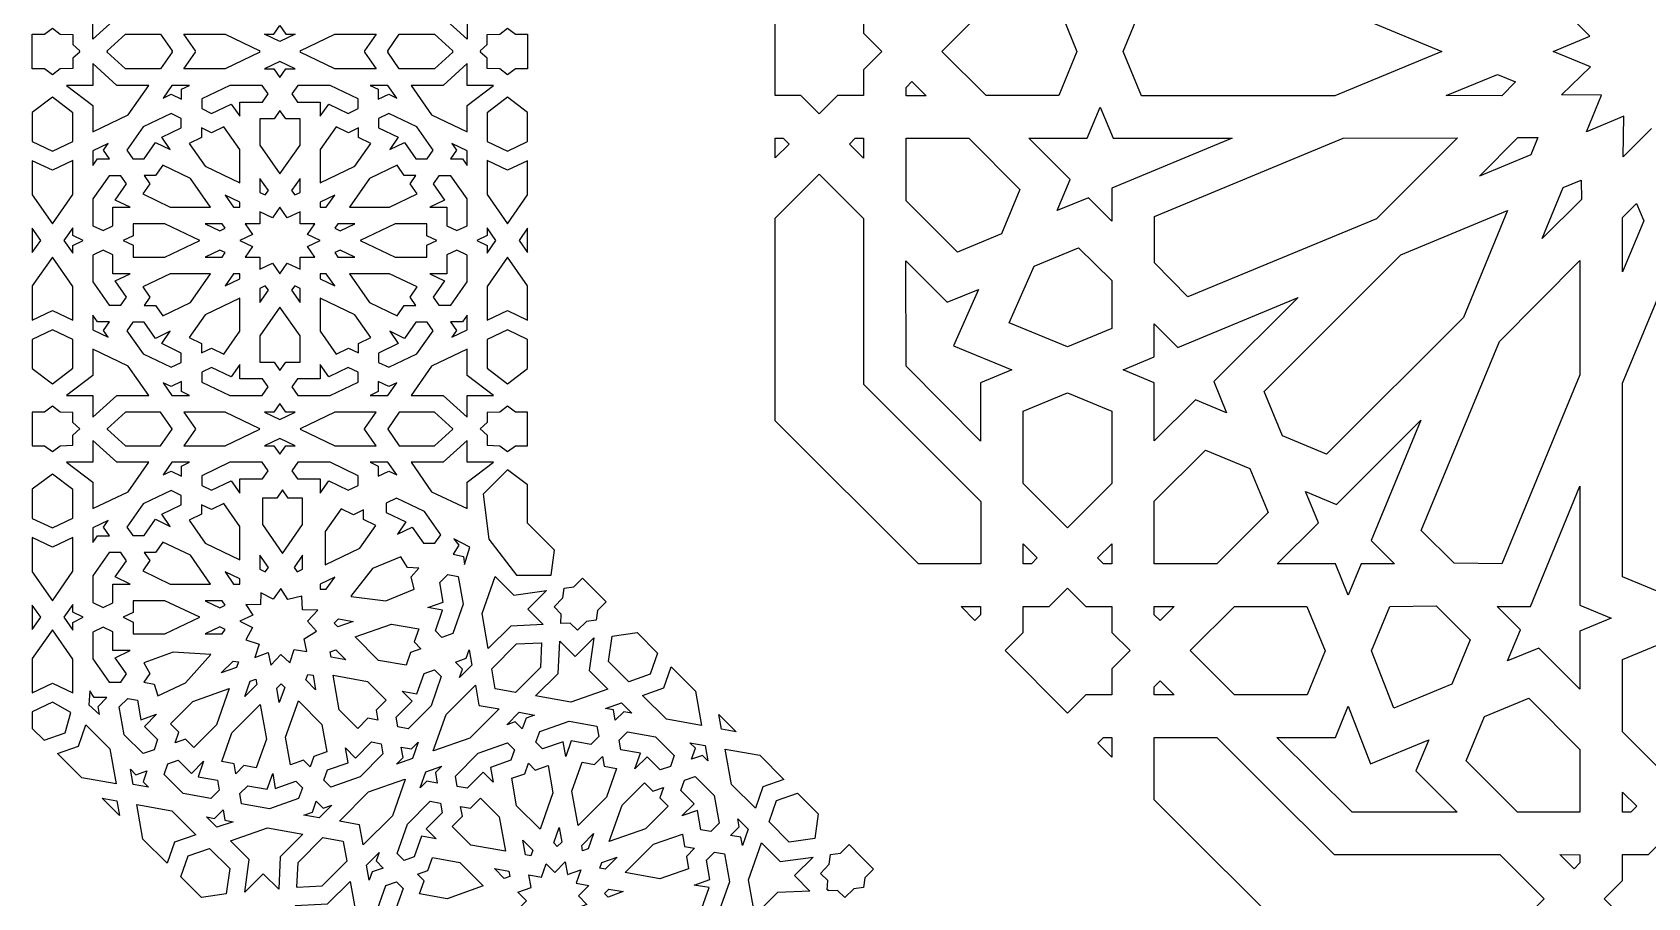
# Model space of a CAD drawing. Extents: x -500 to 500, y -500 to 500.
# Drawn here: x -330 to -3.9, y -170.9 to 3.9 of the extents above; entities that cross this region are included whole.
import ezdxf

# ---------------------------------------------------------------- set-up
doc = ezdxf.new("R2010")
doc.units = 0
doc.layers.add('LAYER_1', color=18, linetype='CONTINUOUS')

msp = doc.modelspace()

# ---------------------------------------------------------------- linework, layer by layer
at = {"layer": 'LAYER_1'}
msp.add_lwpolyline([(-3.08, -15.54), (-8.82, -21.27), (-8.67, -13.1), (-16.24, -16.24), (-13.17, -8.81), (-21.27, -8.8), (-15.39, -3.13), (-22.97, 0), (-15.54, 3.08), (-21.27, 8.82), (-13.1, 8.67), (-16.24, 16.24), (-8.81, 13.17), (-8.8, 21.27), (-3.13, 15.39)], dxfattribs=at)
for points in [[(-317.77, 10.89), (-317.77, 16.21), (-310.62, 12.79), (-306.49, 6.87), (-312.92, 6.87), (-317.77, 2.47), (-317.77, 6.87), (-323.08, 6.87)], [(-249.38, 12.79), (-242.23, 16.21), (-242.23, 10.89), (-236.92, 6.87), (-242.23, 6.87), (-242.23, 2.47), (-247.08, 6.87), (-253.51, 6.87)], [(-167.43, 8.94), (-162.19, 8.94), (-162.19, 3.71), (-158.49, 0.01), (-162.19, -3.69), (-162.19, -8.93), (-167.46, -8.93), (-171.13, -12.63), (-174.86, -8.93), (-180, -8.93), (-180, 8.94), (-174.83, 8.94), (-171.13, 12.65)], [(-119.08, 0), (-122.77, -8.92), (-137.42, -8.92), (-146.34, 0), (-137.4, 8.94), (-122.78, 8.94)], [(-45.45, 0), (-67.03, -8.94), (-106.07, -8.94), (-109.77, 0), (-106.06, 8.94), (-67.01, 8.94)], [(-330, 0), (-330, 3.51), (-327.53, 3.51), (-325.95, 4.7), (-324.38, 3.51), (-321.82, 3.44), (-321.82, 1.39), (-320.42, 0.12), (-320.55, 0), (-320.42, -0.12), (-321.82, -1.39), (-321.82, -3.44), (-324.38, -3.51), (-325.95, -4.7), (-327.53, -3.51), (-330, -3.51)], [(-314.8, 0), (-314.89, 0.08), (-314.86, 0.12), (-314.89, 0.15), (-311.2, 3.51), (-304.1, 3.51), (-301.76, 0.15), (-301.79, 0.12), (-301.76, 0.08), (-301.82, 0), (-301.76, -0.09), (-301.79, -0.12), (-301.76, -0.15), (-304.1, -3.51), (-311.2, -3.51), (-314.89, -0.15), (-314.86, -0.12), (-314.89, -0.09)], [(-297.14, 0), (-297.08, 0.08), (-297.1, 0.12), (-297.08, 0.15), (-299.42, 3.51), (-291.07, 3.51), (-284.06, 0.15), (-284.13, 0.12), (-284.06, 0.08), (-284.23, 0), (-284.06, -0.09), (-284.13, -0.12), (-284.06, -0.15), (-291.07, -3.51), (-299.42, -3.51), (-297.08, -0.15), (-297.1, -0.12), (-297.08, -0.09)], [(-281.21, 3.51), (-280, 5.25), (-278.79, 3.51), (-276.91, 3.51), (-280, 2.03), (-283.09, 3.51)], [(-275.77, 0), (-275.94, 0.08), (-275.87, 0.12), (-275.94, 0.15), (-268.93, 3.51), (-260.58, 3.51), (-262.92, 0.15), (-262.9, 0.12), (-262.92, 0.08), (-262.86, 0), (-262.92, -0.09), (-262.9, -0.12), (-262.92, -0.15), (-260.58, -3.51), (-268.93, -3.51), (-275.94, -0.15), (-275.87, -0.12), (-275.94, -0.09)], [(-258.18, 0), (-258.24, 0.08), (-258.21, 0.12), (-258.24, 0.15), (-255.9, 3.51), (-248.8, 3.51), (-245.11, 0.15), (-245.14, 0.12), (-245.11, 0.08), (-245.2, 0), (-245.11, -0.09), (-245.14, -0.12), (-245.11, -0.15), (-248.8, -3.51), (-255.9, -3.51), (-258.24, -0.15), (-258.21, -0.12), (-258.24, -0.09)], [(-239.45, 0), (-239.58, 0.12), (-238.18, 1.39), (-238.18, 3.44), (-235.62, 3.51), (-234.05, 4.7), (-232.47, 3.51), (-230, 3.51), (-230, 0), (-230, -3.51), (-232.47, -3.51), (-234.05, -4.7), (-235.62, -3.51), (-238.18, -3.44), (-238.18, -1.39), (-239.58, -0.12)], [(-317.77, -10.89), (-317.77, -16.22), (-310.62, -12.8), (-306.49, -6.87), (-312.92, -6.87), (-317.77, -2.47), (-317.77, -6.87), (-323.08, -6.87)], [(-281.21, -3.51), (-280, -5.25), (-278.79, -3.51), (-276.91, -3.51), (-280, -2.03), (-283.09, -3.51)], [(-249.38, -12.8), (-242.23, -16.22), (-242.23, -10.89), (-236.92, -6.87), (-242.23, -6.87), (-242.23, -2.47), (-247.08, -6.87), (-253.51, -6.87)], [(-149.55, -8.94), (-153.59, -8.94), (-153.59, -7.26), (-152.41, -6.08)], [(-30.57, -6.16), (-33.31, -8.94), (-44.52, -8.92), (-34.21, -4.65)], [(-325.95, -20.13), (-321.82, -18.16), (-321.82, -12.37), (-325.95, -9.25), (-330, -12.31), (-330, -18.19)], [(-301.96, -8.65), (-299.86, -9.66), (-299.86, -7.65), (-298.23, -6.87), (-301.8, -6.87), (-303.59, -9.43)], [(-293.8, -12.51), (-289.84, -10.62), (-288.11, -13.1), (-288.11, -10.23), (-283.54, -10.23), (-282.39, -8.59), (-283.59, -6.87), (-290.12, -6.87), (-295.77, -9.58), (-295.77, -11.56)], [(-276.46, -10.23), (-271.89, -10.23), (-271.89, -13.1), (-270.16, -10.62), (-266.21, -12.51), (-264.23, -11.56), (-264.23, -9.58), (-269.88, -6.87), (-276.41, -6.87), (-277.61, -8.59)], [(-260.14, -7.65), (-260.14, -9.66), (-258.04, -8.65), (-256.41, -9.43), (-258.2, -6.87), (-261.77, -6.87)], [(-234.05, -20.13), (-230, -18.19), (-230, -12.31), (-234.05, -9.25), (-238.18, -12.37), (-238.18, -18.16)], [(-309.71, -21.66), (-307.43, -21.66), (-305.14, -18.38), (-302.15, -19.82), (-303.88, -17.33), (-299.92, -15.44), (-299.92, -13.55), (-301.99, -12.55), (-307.65, -15.26), (-310.91, -19.94)], [(-280, -24.73), (-275.95, -18.92), (-275.95, -13.6), (-278.84, -13.6), (-280, -11.93), (-281.16, -13.6), (-284.05, -13.6), (-284.05, -18.92)], [(-256.12, -17.33), (-257.85, -19.82), (-254.86, -18.38), (-252.57, -21.66), (-250.29, -21.66), (-249.09, -19.94), (-252.35, -15.26), (-258.01, -12.55), (-260.08, -13.55), (-260.08, -15.44)], [(-111.81, -17.54), (-87.77, -17.53), (-112.02, -27.63), (-112.02, -34.31), (-116.79, -29.54), (-123.08, -32.15), (-120.48, -25.86), (-128.79, -17.54), (-117.03, -17.54), (-114.42, -11.25)], [(-295.12, -23.18), (-288.11, -26.53), (-288.11, -19.82), (-291.32, -15.21), (-293.82, -16.41), (-295.83, -15.45), (-295.83, -17.37), (-298.33, -18.57)], [(-264.88, -23.18), (-261.67, -18.57), (-264.17, -17.37), (-264.17, -15.45), (-266.18, -16.41), (-268.68, -15.21), (-271.89, -19.82), (-271.89, -26.53)], [(-316.83, -21.71), (-314.4, -21.71), (-315.61, -19.97), (-314.67, -18.62), (-317.77, -20.1), (-317.77, -23.06)], [(-243.17, -21.71), (-242.23, -23.06), (-242.23, -20.1), (-245.33, -18.62), (-244.39, -19.97), (-245.6, -21.71)], [(-177.22, -18.72), (-180, -21.5), (-180, -17.54), (-178.39, -17.54)], [(-162.2, -17.54), (-162.19, -21.57), (-165.04, -18.71), (-163.87, -17.54)], [(-130.61, -27.87), (-134.32, -36.81), (-143.23, -40.51), (-153.59, -30.15), (-153.59, -17.54), (-140.95, -17.54)], [(-58.59, -33.78), (-96.73, -49.58), (-103.45, -42.7), (-103.45, -33.35), (-65.32, -17.54), (-42.24, -17.43)], [(-27.48, -20.9), (-37.8, -25.17), (-30.05, -17.41), (-26.04, -17.41)], [(-325.95, -34.81), (-321.82, -28.88), (-321.82, -22.04), (-325.95, -24.01), (-330, -22.08), (-330, -28.99)], [(-234.05, -34.81), (-230, -28.99), (-230, -22.08), (-234.05, -24.01), (-238.18, -22.04), (-238.18, -28.88)], [(-315.69, -36.19), (-313.71, -35.24), (-313.71, -31.45), (-310.25, -31.45), (-313.25, -30.02), (-310.96, -26.74), (-312.1, -25.1), (-314.5, -25.1), (-317.77, -29.78), (-317.77, -35.19)], [(-302.14, -31.45), (-294.04, -31.45), (-298.09, -25.64), (-303.66, -22.98), (-305.1, -25.05), (-307.42, -25.05), (-306.26, -26.71), (-307.7, -28.79)], [(-282.97, -28.99), (-282.34, -28.1), (-284.05, -25.65), (-284.05, -28.47)], [(-277.03, -28.99), (-275.95, -28.47), (-275.95, -25.65), (-277.66, -28.1)], [(-257.86, -31.45), (-252.3, -28.79), (-253.74, -26.71), (-252.58, -25.05), (-254.9, -25.05), (-256.34, -22.98), (-261.91, -25.64), (-265.96, -31.45)], [(-246.29, -31.45), (-246.29, -35.24), (-244.31, -36.19), (-242.23, -35.19), (-242.23, -29.78), (-245.5, -25.1), (-247.9, -25.1), (-249.04, -26.74), (-246.75, -30.02), (-249.75, -31.45)], [(-162.19, -33.74), (-162.19, -48.35), (-162.19, -67.18), (-148.87, -80.51), (-138.52, -90.86), (-138.52, -103.48), (-151.08, -103.48), (-180, -74.56), (-180, -33.67), (-171.13, -24.8)], [(-17.23, -29.87), (-25.17, -37.79), (-20.9, -27.48), (-17.26, -25.97)], [(-289.36, -31.45), (-288.11, -31.45), (-288.11, -30.42), (-291.06, -29)], [(-270.65, -31.45), (-268.94, -29), (-271.9, -30.42), (-271.9, -31.45)], [(-285.53, -39.4), (-287.01, -41.53), (-284.05, -41.53), (-284.05, -43.98), (-281.48, -42.75), (-280, -44.88), (-278.52, -42.75), (-275.95, -43.98), (-275.95, -41.53), (-272.99, -41.53), (-274.47, -39.4), (-271.9, -38.17), (-274.47, -36.94), (-272.99, -34.81), (-275.95, -34.81), (-275.95, -32.36), (-278.52, -33.58), (-280, -31.46), (-281.48, -33.58), (-284.05, -32.36), (-284.05, -34.81), (-287.01, -34.81), (-285.53, -36.94), (-288.1, -38.17)], [(-41.08, -53.72), (-68.69, -81.32), (-77.62, -77.62), (-81.32, -68.68), (-53.71, -41.07), (-32.14, -32.14)], [(-4.66, -34.21), (-8.93, -44.52), (-8.94, -33.56), (-6.1, -30.72)], [(-328.29, -38.17), (-330, -35.72), (-330, -40.62)], [(-321.82, -40.73), (-321.82, -39.18), (-319.72, -38.17), (-321.82, -37.16), (-321.82, -35.61), (-323.61, -38.17)], [(-309.65, -39.13), (-309.65, -41.53), (-303.23, -41.53), (-296.21, -38.17), (-303.23, -34.81), (-309.65, -34.81), (-309.65, -37.21), (-311.66, -38.17)], [(-292.16, -36.23), (-291.07, -35.71), (-291.7, -34.81), (-295.11, -34.81)], [(-267.85, -36.23), (-264.89, -34.81), (-268.3, -34.81), (-268.93, -35.71)], [(-256.77, -41.53), (-250.35, -41.53), (-250.35, -39.13), (-248.34, -38.17), (-250.35, -37.21), (-250.35, -34.81), (-256.77, -34.81), (-263.79, -38.17)], [(-238.18, -39.18), (-238.18, -40.73), (-236.39, -38.17), (-238.18, -35.61), (-238.18, -37.16), (-240.28, -38.17)], [(-230, -40.62), (-230, -35.72), (-231.71, -38.17)], [(-325.95, -52.32), (-321.82, -54.3), (-321.82, -47.46), (-325.95, -41.53), (-330, -47.34), (-330, -54.26)], [(-314.5, -51.24), (-312.1, -51.24), (-310.96, -49.6), (-313.25, -46.32), (-310.25, -44.89), (-313.71, -44.89), (-313.71, -41.1), (-315.69, -40.15), (-317.77, -41.15), (-317.77, -46.56)], [(-291.7, -41.53), (-291.07, -40.63), (-292.16, -40.11), (-295.11, -41.53)], [(-268.3, -41.53), (-264.89, -41.53), (-267.85, -40.11), (-268.93, -40.63)], [(-246.75, -46.32), (-249.04, -49.6), (-247.9, -51.24), (-245.5, -51.24), (-242.23, -46.56), (-242.23, -41.15), (-244.31, -40.15), (-246.29, -41.1), (-246.29, -44.89), (-249.75, -44.89)], [(-234.05, -52.32), (-230, -54.26), (-230, -47.34), (-234.05, -41.53), (-238.18, -47.46), (-238.18, -54.3)], [(-145.28, -50.66), (-138.98, -48.05), (-144.01, -59.42), (-132.24, -64.3), (-138.55, -66.91), (-138.55, -78.72), (-153.58, -63.54), (-153.63, -42.3)], [(-112.07, -46.24), (-112.07, -55.94), (-121.01, -59.64), (-132.75, -54.78), (-127.74, -43.39), (-118.8, -39.69)], [(-17.55, -65.32), (-33.34, -103.46), (-42.96, -103.34), (-49.57, -96.73), (-33.78, -58.59), (-17.55, -42.2)], [(-306.26, -49.63), (-307.42, -51.29), (-305.1, -51.29), (-303.66, -53.36), (-298.09, -50.7), (-294.04, -44.89), (-302.14, -44.89), (-307.7, -47.55)], [(-288.11, -45.92), (-288.11, -44.89), (-289.36, -44.89), (-291.06, -47.34)], [(-268.94, -47.34), (-270.65, -44.89), (-271.9, -44.89), (-271.9, -45.92)], [(-261.91, -50.7), (-256.34, -53.36), (-254.9, -51.29), (-252.58, -51.29), (-253.74, -49.63), (-252.3, -47.55), (-257.86, -44.89), (-265.96, -44.89)], [(8.94, -67.03), (8.94, -106.07), (0, -109.77), (-8.94, -106.06), (-8.94, -67.01), (-0.01, -45.45)], [(-282.34, -48.24), (-282.97, -47.35), (-284.05, -47.86), (-284.05, -50.69)], [(-275.95, -50.69), (-275.95, -47.86), (-277.03, -47.35), (-277.66, -48.24)], [(-295.83, -58.97), (-295.83, -60.89), (-293.82, -59.93), (-291.32, -61.13), (-288.11, -56.52), (-288.11, -49.81), (-295.12, -53.16), (-298.33, -57.77)], [(-281.16, -62.74), (-280, -64.4), (-278.84, -62.74), (-275.95, -62.74), (-275.95, -57.42), (-280, -51.61), (-284.05, -57.42), (-284.05, -62.74)], [(-268.68, -61.13), (-266.18, -59.93), (-264.17, -60.89), (-264.17, -58.97), (-261.67, -57.77), (-264.88, -53.16), (-271.89, -49.81), (-271.89, -56.52)], [(-91.48, -66.65), (-88.87, -72.95), (-95.16, -70.34), (-103.48, -78.66), (-103.48, -66.9), (-109.77, -64.29), (-103.48, -61.68), (-103.48, -54.99), (-98.71, -59.76), (-74.46, -49.67)], [(-314.67, -57.72), (-315.61, -56.37), (-314.4, -54.63), (-316.83, -54.63), (-317.77, -53.28), (-317.77, -56.24)], [(-307.65, -61.08), (-301.99, -63.79), (-299.92, -62.79), (-299.92, -60.9), (-303.88, -59), (-302.15, -56.52), (-305.14, -57.96), (-307.43, -54.67), (-309.71, -54.67), (-310.91, -56.4)], [(-258.01, -63.79), (-252.35, -61.08), (-249.09, -56.4), (-250.29, -54.67), (-252.57, -54.67), (-254.86, -57.96), (-257.85, -56.52), (-256.12, -59), (-260.08, -60.9), (-260.08, -62.79)], [(-244.39, -56.37), (-245.33, -57.72), (-242.23, -56.24), (-242.23, -53.28), (-243.17, -54.63), (-245.6, -54.63)], [(-325.95, -67.09), (-321.82, -63.97), (-321.82, -58.18), (-325.95, -56.21), (-330, -58.14), (-330, -64.03)], [(-234.05, -67.09), (-230, -64.03), (-230, -58.14), (-234.05, -56.21), (-238.18, -58.18), (-238.18, -63.97)], [(-317.77, -69.47), (-317.77, -73.87), (-312.92, -69.47), (-306.49, -69.47), (-310.62, -63.54), (-317.77, -60.12), (-317.77, -65.45), (-323.08, -69.47)], [(-247.08, -69.47), (-242.23, -73.87), (-242.23, -69.47), (-236.92, -69.47), (-242.23, -65.45), (-242.23, -60.12), (-249.38, -63.54), (-253.51, -69.47)], [(-290.12, -69.47), (-283.59, -69.47), (-282.39, -67.75), (-283.54, -66.11), (-288.11, -66.11), (-288.11, -63.24), (-289.84, -65.72), (-293.8, -63.83), (-295.77, -64.77), (-295.77, -66.76)], [(-276.41, -69.47), (-269.88, -69.47), (-264.23, -66.76), (-264.23, -64.77), (-266.21, -63.83), (-270.16, -65.72), (-271.89, -63.24), (-271.89, -66.11), (-276.46, -66.11), (-277.61, -67.75)], [(-301.8, -69.47), (-298.23, -69.47), (-299.86, -68.69), (-299.86, -66.68), (-301.96, -67.68), (-303.59, -66.91)], [(-258.2, -69.47), (-256.41, -66.91), (-258.04, -67.68), (-260.14, -66.68), (-260.14, -68.69), (-261.77, -69.47)], [(-327.53, -79.61), (-325.95, -80.8), (-324.38, -79.61), (-321.82, -79.54), (-321.82, -77.49), (-320.42, -76.22), (-321.82, -74.95), (-321.82, -72.9), (-324.38, -72.83), (-325.95, -71.64), (-327.53, -72.83), (-330, -72.83), (-330, -79.61)], [(-280, -74.31), (-276.91, -72.83), (-278.79, -72.83), (-280, -71.09), (-281.21, -72.83), (-283.09, -72.83)], [(-238.18, -77.49), (-238.18, -79.54), (-235.62, -79.61), (-234.05, -80.8), (-232.47, -79.61), (-230, -79.61), (-230, -72.83), (-232.47, -72.83), (-234.05, -71.64), (-235.62, -72.83), (-238.18, -72.9), (-238.18, -74.95), (-239.58, -76.22)], [(-112.07, -72.65), (-112.07, -87.27), (-121, -96.2), (-129.92, -87.28), (-129.92, -72.64), (-121.01, -68.95)], [(-311.2, -79.61), (-304.1, -79.61), (-301.76, -76.25), (-301.79, -76.22), (-301.76, -76.19), (-304.1, -72.83), (-311.2, -72.83), (-314.89, -76.19), (-314.86, -76.22), (-314.89, -76.25)], [(-291.07, -79.61), (-284.06, -76.25), (-284.13, -76.22), (-284.06, -76.19), (-291.07, -72.83), (-299.42, -72.83), (-297.08, -76.19), (-297.1, -76.22), (-297.08, -76.25), (-299.42, -79.61)], [(-268.93, -79.61), (-260.58, -79.61), (-262.92, -76.25), (-262.9, -76.22), (-262.92, -76.19), (-260.58, -72.83), (-268.93, -72.83), (-275.94, -76.19), (-275.87, -76.22), (-275.94, -76.25)], [(-255.9, -79.61), (-248.8, -79.61), (-245.11, -76.25), (-245.14, -76.22), (-245.11, -76.19), (-248.8, -72.83), (-255.9, -72.83), (-258.24, -76.19), (-258.21, -76.22), (-258.24, -76.25)], [(-59.67, -98.75), (-54.95, -103.47), (-61.69, -103.47), (-64.3, -109.77), (-66.91, -103.47), (-78.67, -103.47), (-70.35, -95.16), (-72.96, -88.86), (-66.66, -91.47), (-49.67, -74.46)], [(-281.21, -79.61), (-280, -81.35), (-278.79, -79.61), (-276.91, -79.61), (-280, -78.13), (-283.09, -79.61)], [(-317.77, -86.99), (-317.77, -92.32), (-310.62, -88.9), (-306.49, -82.97), (-312.92, -82.97), (-317.77, -78.57), (-317.77, -82.97), (-323.08, -82.97)], [(-249.38, -88.9), (-242.23, -92.32), (-242.23, -86.99), (-236.92, -82.97), (-242.23, -82.97), (-242.23, -78.57), (-247.08, -82.97), (-253.51, -82.97)], [(-84.2, -84.2), (-80.51, -93.12), (-90.86, -103.47), (-103.47, -103.47), (-103.47, -90.83), (-93.14, -80.5)], [(-301.96, -84.76), (-299.86, -85.76), (-299.86, -83.75), (-298.23, -82.97), (-301.8, -82.97), (-303.59, -85.53)], [(-293.8, -88.61), (-289.84, -86.72), (-288.11, -89.2), (-288.11, -86.33), (-283.54, -86.33), (-282.39, -84.69), (-283.59, -82.97), (-290.12, -82.97), (-295.77, -85.68), (-295.77, -87.66)], [(-276.46, -86.33), (-271.89, -86.33), (-271.89, -89.2), (-270.16, -86.72), (-266.21, -88.61), (-264.23, -87.66), (-264.23, -85.68), (-269.88, -82.97), (-276.41, -82.97), (-277.61, -84.69)], [(-260.14, -83.75), (-260.14, -85.76), (-258.04, -84.76), (-256.41, -85.53), (-258.2, -82.97), (-261.77, -82.97)], [(-237.81, -98.5), (-232.24, -105.76), (-225.24, -105.76), (-224.54, -100.73), (-230, -95.27), (-230, -87.54), (-234.05, -84.48), (-239, -89.43)], [(-325.95, -96.23), (-321.82, -94.26), (-321.82, -88.47), (-325.95, -85.35), (-330, -88.41), (-330, -94.3)], [(-17.55, -111.81), (-11.25, -114.42), (-17.55, -117.03), (-17.55, -128.79), (-25.87, -120.48), (-32.16, -123.08), (-29.55, -116.79), (-34.28, -112.06), (-27.54, -112.06), (-17.53, -87.77)], [(-309.71, -97.76), (-307.43, -97.76), (-305.14, -94.48), (-302.15, -95.92), (-303.88, -93.43), (-299.92, -91.54), (-299.92, -89.65), (-301.99, -88.65), (-307.65, -91.36), (-310.91, -96.04)], [(-295.12, -99.28), (-288.11, -102.63), (-288.11, -95.92), (-291.32, -91.31), (-293.82, -92.51), (-295.83, -91.55), (-295.83, -93.47), (-298.33, -94.67)], [(-279.48, -101.35), (-275.43, -95.54), (-275.43, -90.21), (-278.32, -90.21), (-279.48, -88.55), (-280.64, -90.21), (-283.53, -90.21), (-283.53, -95.54)], [(-254.57, -94.99), (-256.3, -97.47), (-253.3, -96.04), (-251.02, -99.32), (-248.73, -99.32), (-247.53, -97.6), (-250.8, -92.91), (-256.45, -90.21), (-258.53, -91.2), (-258.53, -93.1)], [(-263.84, -100.32), (-260.63, -95.7), (-263.13, -94.5), (-263.13, -92.59), (-265.14, -93.55), (-267.64, -92.35), (-270.86, -96.96), (-270.86, -103.67)], [(-316.83, -97.81), (-314.4, -97.81), (-315.61, -96.07), (-314.67, -94.72), (-317.77, -96.2), (-317.77, -99.16)], [(-325.95, -110.91), (-321.82, -104.98), (-321.82, -98.14), (-325.95, -100.12), (-330, -98.18), (-330, -105.09)], [(-302.14, -107.55), (-294.04, -107.55), (-298.09, -101.74), (-303.66, -99.08), (-305.1, -101.15), (-307.42, -101.15), (-306.26, -102.81), (-307.7, -104.89)], [(-245.03, -101.5), (-242.96, -101.99), (-242.76, -103.62), (-241.64, -100.09), (-244.92, -98.39), (-243.91, -99.68)], [(-127.1, -102.28), (-128.28, -103.47), (-129.94, -103.47), (-129.94, -99.43)], [(-112.07, -103.47), (-113.74, -103.47), (-114.93, -102.28), (-112.07, -99.43)], [(-315.69, -112.29), (-313.71, -111.34), (-313.71, -107.55), (-310.25, -107.55), (-313.25, -106.12), (-310.96, -102.84), (-312.1, -101.2), (-314.5, -101.2), (-317.77, -105.88), (-317.77, -111.29)], [(-282.97, -105.09), (-282.34, -104.2), (-284.05, -101.75), (-284.05, -104.57)], [(-276.52, -105.09), (-275.43, -104.57), (-275.43, -101.75), (-277.14, -104.2)], [(-265.55, -109.99), (-265.63, -110.08), (-258.6, -110.94), (-252.9, -108.56), (-253.49, -106.1), (-251.94, -104.37), (-251.97, -104.37), (-251.95, -104.35), (-254.27, -104.22), (-255.59, -102.07), (-261.3, -104.41), (-265.67, -109.99)], [(-289.36, -107.55), (-288.11, -107.55), (-288.11, -106.52), (-291.06, -105.1)], [(-270.65, -108.59), (-268.94, -106.14), (-271.9, -107.55), (-271.9, -108.59)], [(-247.17, -112.84), (-250.15, -112.31), (-247.02, -111.2), (-247.72, -107.27), (-246.11, -105.65), (-244.04, -106.02), (-243.04, -111.64), (-245.12, -117.55), (-247.29, -118.32), (-248.63, -116.98)], [(-239.2, -113.48), (-236.56, -106.01), (-232.79, -109.78), (-226.2, -108.86), (-229.95, -112.62), (-226.84, -115.73), (-233.38, -116.05), (-237.93, -120.59)], [(-223.21, -113.62), (-224.66, -112.17), (-222.9, -110.32), (-222.63, -108.37), (-220.67, -108.09), (-218.92, -106.34), (-214.13, -111.14), (-215.88, -112.89), (-216.15, -114.84), (-218.11, -115.11), (-219.96, -116.87), (-221.41, -115.42), (-223.3, -115.51)], [(-286.89, -118.84), (-284.17, -119.68), (-285.05, -122.38), (-282.38, -121.37), (-281.87, -123.9), (-279.81, -121.77), (-278.03, -123.46), (-277.14, -120.76), (-274.57, -121.16), (-275.09, -118.62), (-272.65, -117.07), (-274.47, -115.05), (-272.33, -112.81), (-275.43, -112.73), (-275.57, -110.01), (-278.4, -110.64), (-279.82, -108.48), (-281.36, -110.58), (-283.89, -109.3), (-283.96, -111.76), (-286.92, -111.7), (-285.5, -113.85), (-288.1, -115.03), (-285.56, -116.31)], [(-117.31, -112.06), (-112.08, -112.06), (-112.08, -117.3), (-108.37, -121), (-112.08, -124.7), (-112.08, -129.94), (-117.31, -129.94), (-120.97, -133.59), (-133.6, -120.95), (-129.95, -117.3), (-129.95, -112.06), (-124.71, -112.06), (-121.01, -108.36)], [(-328.29, -114.27), (-330, -111.82), (-330, -116.72)], [(-321.82, -116.83), (-321.82, -115.28), (-319.72, -114.27), (-321.82, -113.26), (-321.82, -111.71), (-323.61, -114.27)], [(-309.65, -115.23), (-309.65, -117.63), (-303.23, -117.63), (-296.21, -114.27), (-303.23, -110.91), (-309.65, -110.91), (-309.65, -113.31), (-311.66, -114.27)], [(-292.16, -112.33), (-291.07, -111.81), (-291.7, -110.91), (-295.11, -110.91)], [(-138.54, -113.74), (-139.68, -114.88), (-142.48, -112.08), (-138.54, -112.08)], [(-102.29, -114.92), (-103.47, -113.74), (-103.47, -112.07), (-99.43, -112.07)], [(-68.95, -121.01), (-72.64, -129.92), (-87.28, -129.92), (-96.2, -121), (-87.26, -112.07), (-72.65, -112.07)], [(-39.69, -118.8), (-43.39, -127.74), (-55.14, -132.6), (-59.64, -121.01), (-55.94, -112.07), (-46.55, -111.95)], [(-325.95, -127.56), (-321.82, -129.53), (-321.82, -122.69), (-325.95, -116.77), (-330, -122.58), (-330, -129.49)], [(-314.5, -127.34), (-312.1, -127.34), (-310.96, -125.7), (-313.25, -122.42), (-310.25, -120.99), (-313.71, -120.99), (-313.71, -117.2), (-315.69, -116.25), (-317.77, -117.25), (-317.77, -122.66)], [(-291.7, -117.63), (-291.07, -116.73), (-292.16, -116.21), (-295.11, -117.63)], [(-268.16, -114.59), (-265.22, -115.12), (-268.31, -116.21), (-269.04, -115.48)], [(-257.5, -115.63), (-251.96, -116.62), (-252.89, -119.24), (-251.53, -120.6), (-253.63, -121.34), (-254.55, -123.95), (-260.08, -122.96), (-264.83, -118.22)], [(-212.93, -118.06), (-207.91, -117.36), (-203.75, -121.52), (-205.24, -125.76), (-209.56, -127.28), (-213.65, -123.19)], [(-237.24, -124.66), (-232.22, -119.64), (-227.23, -119.4), (-227.24, -119.45), (-227.19, -119.45), (-227.43, -124.43), (-232.45, -129.45), (-236.47, -128.73), (-236.48, -128.69), (-236.52, -128.68)], [(-223.83, -125.59), (-223.52, -119.05), (-220.41, -122.17), (-216.65, -118.41), (-217.56, -125.01), (-213.8, -128.77), (-221.27, -131.41), (-228.38, -130.14)], [(8.92, -122.77), (8.92, -137.42), (0, -146.34), (-8.94, -137.4), (-8.94, -122.78), (0, -119.08)], [(-307.51, -127.38), (-305.42, -127.74), (-304.69, -130.13), (-299.05, -127.47), (-293.95, -121.76), (-301.59, -121.33), (-307.46, -123.44), (-306.29, -125.64)], [(-289.44, -123.09), (-288.36, -123.28), (-288.76, -124.41), (-291.85, -125.5)], [(-269.84, -121.22), (-268.71, -120.82), (-266.71, -122.82), (-269.64, -122.29)], [(-243.16, -124.73), (-244.59, -123.31), (-242.39, -122.53), (-241.79, -120.83), (-241.24, -123.9), (-243.76, -126.43)], [(-286.01, -127.16), (-284.88, -126.76), (-284.69, -127.84), (-287.1, -130.25)], [(-274.4, -125.78), (-273.32, -125.97), (-272.8, -128.91), (-274.8, -126.91)], [(-269.29, -125.96), (-262.32, -127.2), (-258.55, -130.97), (-260.59, -133.01), (-260.24, -135.01), (-262.23, -134.65), (-264.28, -136.7), (-268.04, -132.93)], [(-256.54, -134.44), (-253.3, -131.21), (-255.33, -129.19), (-252.35, -129.72), (-250.89, -125.58), (-248.82, -124.85), (-247.42, -126.25), (-249.5, -132.17), (-254.12, -136.78), (-256.18, -136.41)], [(-202.49, -128.5), (-201, -124.27), (-196.11, -129.16), (-194.86, -136.13), (-201.97, -134.86), (-206.81, -130.02)], [(-99.44, -129.94), (-103.47, -129.94), (-103.47, -128.28), (-102.29, -127.09)], [(-318.6, -131.97), (-316.43, -133.86), (-316.71, -132.27), (-314.97, -130.47), (-317.48, -130.43), (-318.4, -129.09)], [(-300.44, -137.48), (-302.13, -135.78), (-297.59, -131.24), (-290.25, -128.66), (-292.84, -135.99), (-297.38, -140.53), (-299.08, -138.84), (-301.18, -139.58)], [(-280.65, -128.56), (-279.77, -127.67), (-279.04, -128.41), (-280.13, -131.5)], [(-246.45, -133.87), (-240.55, -127.97), (-239.83, -132), (-239.79, -132), (-239.78, -132.04), (-235.76, -132.76), (-241.66, -138.66), (-248.99, -141.25), (-248.97, -141.18), (-249.04, -141.2)], [(-330, -136.69), (-327.61, -139.08), (-323.38, -137.58), (-322.23, -133.47), (-325.95, -131.38), (-330, -133.32)], [(-312.43, -132.34), (-310.73, -130.65), (-308.77, -131), (-308.06, -134.94), (-304.93, -133.83), (-307.38, -136.28), (-304.7, -138.96), (-305.43, -141.03), (-307.6, -141.79), (-311.43, -137.97)], [(-289.69, -137.6), (-283.97, -131.87), (-282.72, -138.84), (-284.77, -144.66), (-287.26, -144.22), (-288.9, -145.85), (-289.26, -143.86), (-291.75, -143.41)], [(-278.88, -138.48), (-276.29, -131.15), (-271.55, -135.9), (-270.56, -141.43), (-273.18, -142.35), (-273.92, -144.45), (-275.27, -143.09), (-277.89, -144.02)], [(-231.69, -133.45), (-228.62, -134), (-230.32, -134.6), (-231.09, -136.8), (-232.52, -135.38), (-234.22, -135.98)], [(-212.67, -132.95), (-214.28, -132.66), (-211.05, -131.52), (-208.96, -133.61), (-210.58, -133.32), (-212.29, -135.04)], [(-59.81, -143.85), (-48.05, -138.98), (-50.66, -145.28), (-42.31, -153.63), (-63.54, -153.58), (-78.72, -138.55), (-66.91, -138.55), (-64.3, -132.24)], [(-17.54, -140.95), (-17.54, -153.59), (-30.15, -153.59), (-40.5, -143.24), (-36.81, -134.32), (-27.87, -130.62)], [(-320.68, -140.29), (-319.16, -135.97), (-314.32, -140.81), (-313.05, -147.92), (-320.02, -146.67), (-324.91, -141.78)], [(-227.54, -137.33), (-221.63, -135.25), (-216.01, -136.25), (-215.64, -138.32), (-217.26, -139.94), (-221.19, -139.23), (-222.3, -142.36), (-222.83, -139.39), (-226.97, -140.85), (-228.31, -139.51)], [(-191.36, -133.91), (-187.89, -137.38), (-190.83, -136.85)], [(-270.4, -145.09), (-266.26, -143.63), (-266.79, -140.65), (-264.77, -142.68), (-261.54, -139.44), (-259.57, -139.8), (-259.2, -141.86), (-263.81, -146.48), (-269.73, -148.56), (-271.13, -147.16)], [(-255.14, -142.56), (-255.51, -140.47), (-253.42, -140.84), (-252.09, -139.51), (-253.23, -142.75), (-256.47, -143.89)], [(-244.57, -146.33), (-239.95, -141.71), (-234.04, -139.63), (-232.64, -141.03), (-233.37, -143.1), (-237.51, -144.56), (-236.97, -147.54), (-239, -145.51), (-242.23, -148.75), (-244.2, -148.4)], [(-207.23, -141.73), (-211.17, -141.03), (-211.52, -139.06), (-209.82, -137.36), (-204.2, -138.37), (-200.38, -142.19), (-201.14, -144.36), (-203.21, -145.09), (-205.89, -142.41), (-208.34, -144.86)], [(-196.12, -140.72), (-197.22, -139.62), (-194.14, -140.17), (-193.59, -143.24), (-194.69, -142.14), (-196.89, -142.92)], [(-112.08, -142.48), (-114.88, -139.68), (-113.74, -138.55), (-112.08, -138.55)], [(-80.5, -148.88), (-67.18, -162.19), (-33.7, -162.19), (-24.78, -171.11), (-33.66, -180), (-74.56, -180), (-103.47, -151.09), (-103.47, -138.55), (-90.83, -138.55)], [(-302.62, -143.83), (-300.55, -143.1), (-297.88, -145.78), (-295.43, -143.33), (-296.54, -146.46), (-292.6, -147.17), (-292.25, -149.14), (-293.94, -150.83), (-299.56, -149.83), (-303.39, -146)], [(-221.05, -149.35), (-218.99, -143.53), (-216.51, -143.98), (-214.87, -142.34), (-214.51, -144.33), (-212.02, -144.78), (-214.07, -150.6), (-219.8, -156.32)], [(-190.11, -140.89), (-183.14, -142.13), (-178.24, -147.03), (-182.48, -148.52), (-184, -152.83), (-188.84, -148)], [(-310.18, -144.95), (-309.08, -146.05), (-306.88, -145.28), (-307.65, -147.48), (-306.55, -148.58), (-309.63, -148.03)], [(-288.13, -149.87), (-286.51, -148.26), (-282.58, -148.96), (-281.47, -145.83), (-280.94, -148.81), (-276.8, -147.35), (-275.46, -148.69), (-276.23, -150.86), (-282.14, -152.94), (-287.76, -151.94)], [(-250.53, -145.45), (-247.3, -144.31), (-248.63, -145.63), (-248.25, -147.73), (-250.35, -147.35), (-251.67, -148.68)], [(-233.21, -146.76), (-230.59, -145.84), (-229.85, -143.74), (-228.49, -145.1), (-225.88, -144.18), (-224.89, -149.71), (-227.47, -157.04), (-232.22, -152.3)], [(-196.39, -151.92), (-199.07, -149.24), (-198.34, -147.17), (-196.17, -146.4), (-192.34, -150.23), (-191.34, -155.85), (-193.03, -157.54), (-195, -157.19), (-195.71, -153.26), (-198.83, -154.36)], [(-262.11, -149.53), (-254.78, -146.94), (-254.8, -147.01), (-254.73, -146.99), (-257.31, -154.32), (-263.22, -160.22), (-263.94, -156.2), (-263.98, -156.19), (-263.98, -156.15), (-268.01, -155.43)], [(-210.93, -152.21), (-206.38, -147.66), (-204.69, -149.35), (-202.59, -148.62), (-203.33, -150.71), (-201.64, -152.41), (-206.18, -156.95), (-213.51, -159.54)], [(-179.73, -151.26), (-175.5, -149.77), (-171.34, -153.93), (-172.04, -158.96), (-177.16, -159.67), (-181.25, -155.58)], [(-6.08, -152.41), (-7.27, -153.59), (-8.94, -153.59), (-8.94, -149.55)], [(-312.94, -151.34), (-312.41, -154.28), (-315.88, -150.81)], [(-308.9, -152.06), (-301.8, -153.33), (-296.96, -158.17), (-301.27, -159.69), (-302.77, -163.92), (-307.66, -159.03)], [(-293.19, -154.87), (-291.47, -153.15), (-291.1, -155.24), (-289.48, -155.53), (-292.72, -156.67), (-294.81, -154.58)], [(-273.45, -153.59), (-272.67, -151.39), (-271.25, -152.82), (-269.55, -152.22), (-272.08, -154.74), (-275.15, -154.19)], [(-254.27, -156.03), (-249.65, -151.41), (-247.58, -151.78), (-247.23, -153.75), (-250.47, -156.98), (-248.44, -159.01), (-251.42, -158.47), (-252.88, -162.61), (-254.95, -163.34), (-256.35, -161.94)], [(-243.17, -154.45), (-243.53, -152.45), (-241.53, -152.81), (-239.49, -150.76), (-235.72, -154.53), (-234.48, -161.5), (-241.45, -160.26), (-245.22, -156.49)], [(-187.3, -156.6), (-187.59, -154.98), (-185.5, -157.07), (-186.64, -160.31), (-186.92, -158.69), (-189.02, -158.32)], [(-286.2, -163.19), (-289.97, -159.42), (-282.5, -156.78), (-275.39, -158.05), (-279.93, -162.6), (-280.25, -169.14), (-283.36, -166.03), (-287.12, -169.78)], [(-276.34, -163.76), (-271.32, -158.74), (-267.3, -159.46), (-267.29, -159.5), (-267.25, -159.51), (-266.53, -163.53), (-271.55, -168.55), (-276.53, -168.79), (-276.53, -168.74), (-276.58, -168.75)], [(-230.97, -159.28), (-228.97, -161.28), (-229.37, -162.42), (-230.45, -162.22)], [(-223.64, -156.7), (-223.12, -159.64), (-224, -160.52), (-224.73, -159.79)], [(-219.08, -160.36), (-216.67, -157.95), (-217.76, -161.03), (-218.89, -161.43)], [(-204.57, -160.1), (-198.75, -158.05), (-198.31, -160.53), (-196.32, -160.89), (-197.95, -162.53), (-197.51, -165.02), (-203.33, -167.07), (-210.3, -165.82)], [(3.69, -162.19), (8.93, -162.19), (8.93, -167.46), (12.63, -171.13), (8.93, -174.83), (8.93, -180), (-8.94, -180), (-8.94, -174.83), (-12.65, -171.13), (-8.94, -167.43), (-8.94, -162.19), (-3.71, -162.19), (-0.01, -158.49)], [(-298.53, -162.44), (-294.21, -160.92), (-290.12, -165.01), (-290.83, -170.13), (-295.86, -170.83), (-300.02, -166.67)], [(-262.53, -164.29), (-260, -161.76), (-260.6, -163.46), (-259.18, -164.89), (-261.38, -165.66), (-261.98, -167.36)], [(-250.88, -167.49), (-252.24, -166.13), (-250.14, -165.39), (-249.22, -162.77), (-243.68, -163.76), (-238.94, -168.51), (-246.27, -171.09), (-251.8, -170.1)], [(-215.01, -163.78), (-211.92, -162.69), (-214.33, -165.1), (-215.41, -164.91)], [(-193.36, -168.85), (-196.34, -168.32), (-193.21, -167.22), (-193.91, -163.28), (-192.3, -161.66), (-190.23, -162.03), (-189.23, -167.65), (-191.31, -173.56), (-193.48, -174.33), (-194.82, -172.99)], [(-185.39, -167.29), (-182.75, -159.82), (-178.98, -163.59), (-172.38, -162.67), (-176.14, -166.43), (-173.03, -169.54), (-179.57, -169.86), (-184.12, -174.4)], [(-169.31, -169.32), (-169.49, -169.32), (-169.4, -167.43), (-170.85, -165.98), (-169.09, -164.13), (-168.82, -162.18), (-166.86, -161.91), (-165.11, -160.16), (-162.63, -162.64), (-160.15, -165.12), (-161.9, -166.86), (-162.17, -168.82), (-164.13, -169.09), (-165.98, -170.85), (-167.43, -169.4), (-169.32, -169.49)], [(-17.55, -162.2), (-17.55, -163.87), (-18.72, -165.04), (-21.57, -162.19)], [(-233.76, -165.54), (-233.57, -166.61), (-234.7, -167.01), (-236.7, -165.01)], [(-229.76, -174.04), (-232.31, -173.59), (-230.22, -171.49), (-231.95, -169.76), (-229.27, -168.81), (-229.72, -166.26), (-227.17, -166.71), (-226.23, -164.03), (-224.49, -165.77), (-222.39, -163.67), (-221.94, -166.22), (-219.25, -165.28), (-220.2, -167.96), (-217.65, -168.42), (-219.74, -170.51), (-218.01, -172.25), (-220.69, -173.2), (-220.23, -175.75), (-222.79, -175.29), (-223.73, -177.98), (-225.47, -176.24), (-227.56, -178.33), (-228.02, -175.78), (-230.7, -176.73)], [(-273.81, -175.57), (-276.93, -172.46), (-270.39, -172.15), (-265.84, -167.6), (-264.57, -174.71), (-267.21, -182.18), (-270.97, -178.42), (-277.57, -179.33)], [(-260.73, -174.35), (-258.65, -168.44), (-256.47, -167.67), (-255.13, -169.01), (-256.59, -173.15), (-253.62, -173.68), (-256.75, -174.79), (-256.04, -178.72), (-257.66, -180.34), (-259.73, -179.97)], [(-213.61, -169.14), (-210.68, -169.66), (-213.76, -170.75), (-214.5, -170.02)]]:
    msp.add_lwpolyline(points, close=True, dxfattribs=at)

doc.saveas('drawing.dxf')
